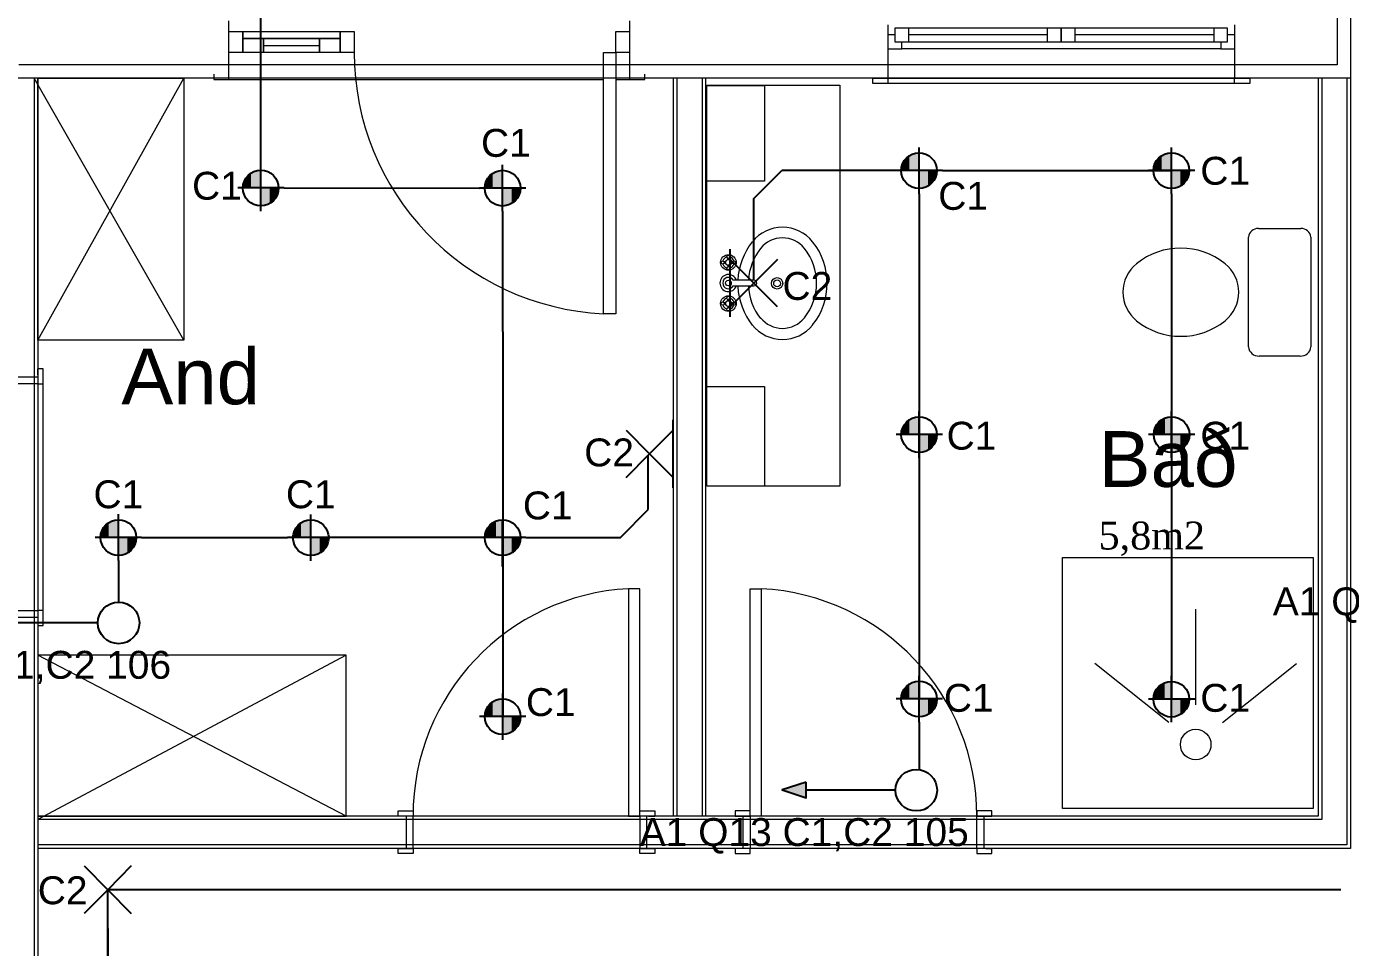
# Model space of a CAD drawing. Header units: millimetres. Extents: x 122681 to 489967, y 7796 to 82317.
# Drawn here: x 138420 to 143169, y 46676 to 49979 of the extents above; entities that cross this region are included whole.
import ezdxf

# ---------------------------------------------------------------- set-up
doc = ezdxf.new("R2010")
doc.units = ezdxf.units.MM
doc.layers.add('Grunnur', color=252, linetype='Continuous', lineweight=18)
for name, color, linetype in [('PDF2_Text', 7, 'Continuous'), ('PDF_R-SKYR-TEXTI', 7, 'Continuous'), ('PDF_R-TAKN-LAGSPENNA', 7, 'Continuous'), ('PDF_Text', 7, 'Continuous'), ('R-TAKN-LAGSPENNA', 7, 'Continuous')]:
    doc.layers.add(name, color=color, linetype=linetype)
doc.styles.add('PDF Arial', font='arial.ttf')
doc.styles.get("Standard").update_dxf_attribs({"font": 'arial.ttf'})
doc.styles.add('Standard 100', font='times.ttf', dxfattribs={"height": 100})

msp = doc.modelspace()

# ---------------------------------------------------------------- linework, layer by layer
at = {"color": 7, "linetype": 'Continuous', "lineweight": 25}
for p, q in [((141028.8, 49362.2), (141128.8, 49462.2)), ((141621.1, 49461.9), (141128.8, 49462.2)), ((141704.7, 49462.4), (142526.4, 49462.1)), ((139343.6, 49399.9), (140044.6, 49399.6)), ((141028.8, 49069.1), (141028.8, 49362.2)), ((141621.5, 49379), (141621.7, 48515.6)), ((142526.8, 49379.3), (142527, 48515.9)), ((140127.5, 49316.2), (140127.7, 48452.8)), ((141621.7, 48515.6), (141621.9, 47568.1)), ((142526.7, 48515.4), (142526.9, 47567.8)), ((140127.7, 48452.8), (140128, 47505.3)), ((140650, 48246.3), (140650, 48442.1)), ((140550, 48146.3), (140650, 48246.3)), ((138832.5, 48146.8), (139356.4, 48146.1)), ((140044.2, 48146.3), (139439.3, 48146.1)), ((140210.3, 48146.3), (140550, 48146.3)), ((138710.9, 46283.2), (138710.9, 46883.2)), ((138710.9, 46744.7), (138710.9, 45821.6))]:
    msp.add_line(p, q, dxfattribs=at)
for p, q in [((138675.4, 47840), (138352.6, 47840)), ((141536.5, 47240.3), (141213.8, 47240.3))]:
    msp.add_line(p, q)
at = {"color": 2, "true_color": 0xf1eb1f}
msp.add_line((143133.9, 46883.2), (138710.9, 46883.2), dxfattribs=at)
at = {"layer": 'Grunnur', "color": 252, "linetype": 'Continuous', "lineweight": 18}
for p, q in [((143120.7, 51341.3), (143120.7, 49841.3)), ((143168.7, 51293.3), (143168.7, 49793.3)), ((139145.2, 49960.8), (139145.2, 49999.3)), ((140583.2, 49960.8), (140583.2, 49999.3)), ((141509, 49984.3), (141509, 49948.3)), ((141584, 49973.3), (141534, 49973.3)), ((141534, 49973.3), (141534, 49923.3)), ((142081, 49973.3), (141584, 49973.3)), ((141584, 49923.3), (141584, 49973.3)), ((142131, 49973.3), (142081, 49973.3)), ((142081, 49973.3), (142081, 49923.3)), ((142181, 49973.3), (142131, 49973.3)), ((142131, 49973.3), (142131, 49923.3)), ((142131, 49923.3), (142131, 49973.3)), ((142181, 49923.3), (142181, 49973.3)), ((142678, 49973.3), (142181, 49973.3)), ((142728, 49973.3), (142678, 49973.3)), ((142678, 49973.3), (142678, 49923.3)), ((142728, 49923.3), (142728, 49973.3)), ((142753, 49984.3), (142753, 49948.3)), ((141534, 49948.3), (141509, 49948.3)), ((141509, 49948.3), (141509, 49898.3)), ((141534, 49923.3), (141584, 49923.3)), ((141559, 49898.3), (141559, 49923.3)), ((142081, 49948.3), (141584, 49948.3)), ((141584, 49923.3), (142081, 49923.3)), ((142081, 49923.3), (142131, 49923.3)), ((142131, 49923.3), (142181, 49923.3)), ((142678, 49948.3), (142181, 49948.3)), ((142181, 49923.3), (142678, 49923.3)), ((142678, 49923.3), (142728, 49923.3)), ((142703, 49923.3), (142703, 49898.3)), ((142753, 49948.3), (142728, 49948.3)), ((142753, 49948.3), (142753, 49898.3)), ((139145.2, 49859.3), (139145.2, 49885.8)), ((139270.3, 49910.8), (139470.3, 49910.8)), ((140583.2, 49859.3), (140583.2, 49885.8)), ((141509, 49898.3), (141534, 49898.3)), ((141509, 49898.3), (141509, 49844.3)), ((141534, 49898.3), (141559, 49898.3)), ((142131, 49898.3), (141559, 49898.3)), ((142703, 49898.3), (142131, 49898.3)), ((142703, 49898.3), (142728, 49898.3)), ((142728, 49898.3), (142753, 49898.3)), ((142753, 49898.3), (142753, 49844.3)), ((143120.7, 49841.3), (138392.1, 49841.3)), ((139145.2, 49821.3), (139145.2, 49859.3)), ((139145.2, 49808.3), (139145.2, 49823.8)), ((140583.2, 49821.3), (140583.2, 49859.3)), ((140583.2, 49808.3), (140583.2, 49823.8)), ((141509, 49844.3), (141509, 49806.3)), ((142753, 49844.3), (142753, 49806.3)), ((143168.7, 49793.3), (138344.1, 49793.3)), ((138447.1, 49793.3), (138447.1, 45104.1)), ((138983.9, 48853.6), (138447.1, 49793.3)), ((138460.1, 49793.3), (138460.1, 45104.1)), ((138460.1, 48853.6), (138983.9, 49793.3)), ((139091.3, 49808.3), (139091.3, 49789.3)), ((139091.3, 49789.3), (139145.3, 49789.3)), ((139145.3, 49789.3), (139145.3, 49808.3)), ((139145.3, 49789.3), (140489.1, 49789.3)), ((140533.1, 49789.3), (140583.1, 49789.3)), ((140583.1, 49808.3), (140583.1, 49789.3)), ((140583.1, 49789.3), (140637.1, 49789.3)), ((140637.1, 49789.3), (140637.1, 49808.3)), ((140739.7, 49793.3), (140739.7, 47147.7)), ((140752.7, 49793.3), (140752.7, 47147.7)), ((140842.7, 49793.3), (140842.7, 47147.7)), ((140855.7, 49793.3), (140855.7, 47147.7)), ((141455, 49774.3), (141455, 49793.3)), ((141455, 49774.3), (141455, 49793.3)), ((141455, 49793.3), (141509, 49793.3)), ((141509, 49793.3), (141455, 49793.3)), ((141455, 49793.3), (142807, 49793.3)), ((142807, 49774.3), (141455, 49774.3)), ((141509, 49774.3), (141455, 49774.3)), ((141509, 49808.8), (141509, 49793.3)), ((141509, 49793.3), (141509, 49774.3)), ((142753, 49808.8), (142753, 49793.3)), ((142753, 49793.3), (142807, 49793.3)), ((142753, 49774.3), (142753, 49793.3)), ((142753, 49793.3), (142807, 49793.3)), ((142807, 49774.3), (142753, 49774.3)), ((142807, 49793.3), (142807, 49774.3)), ((142807, 49793.3), (142807, 49774.3)), ((143052.7, 49793.3), (143052.7, 47147.7)), ((143065.7, 49793.3), (143065.7, 47134.7)), ((143155.7, 49793.3), (143155.7, 47044.7)), ((143168.7, 49793.3), (143168.7, 47031.7)), ((140860.5, 48330.1), (140860.5, 49768.1)), ((140860.5, 49768.1), (141337, 49768.1)), ((141337, 49768.1), (141337, 48330.1)), ((142838.6, 49254.3), (142990.8, 49254.3)), ((142803.3, 48829.6), (142803.3, 49223.5)), ((143026.1, 49223.5), (143026.1, 48829.6)), ((140927.6, 49135.1), (140922.1, 49135.1)), ((140927.6, 49130), (140922.1, 49130)), ((140934.8, 49142.3), (140934.8, 49147.8)), ((140934.8, 49122.8), (140934.8, 49117.3)), ((140939.9, 49142.4), (140939.9, 49147.8)), ((140939.9, 49122.8), (140939.9, 49117.3)), ((140947.1, 49135.1), (140952.6, 49135.1)), ((140947.2, 49130), (140952.6, 49130)), ((141028.8, 49069.1), (140954.9, 49069.1)), ((140954.9, 49048.8), (141028.8, 49048.8)), ((140927.6, 48987.8), (140922.1, 48987.8)), ((140927.6, 48982.7), (140922.1, 48982.7)), ((140934.8, 48995), (140934.8, 49000.5)), ((140934.8, 48975.5), (140934.8, 48970)), ((140939.9, 48995), (140939.9, 49000.5)), ((140939.9, 48975.5), (140939.9, 48970)), ((140947.1, 48987.8), (140952.6, 48987.8)), ((140947.2, 48982.7), (140952.6, 48982.7)), ((142988.7, 48797), (142840.6, 48797)), ((138479.1, 48751.6), (138460.1, 48751.6)), ((138460.1, 48751.6), (138460.1, 48697.6)), ((138460.1, 48729.6), (138460.1, 48751.6)), ((138479.1, 48697.6), (138479.1, 48751.6)), ((138460.1, 48697.6), (138479.1, 48697.6)), ((138479.1, 47883.1), (138479.1, 48697.6)), ((141337, 48330.1), (140860.5, 48330.1)), ((138460.1, 47884.6), (138460.1, 47830.6)), ((138479.1, 47884.6), (138460.1, 47884.6)), ((138479.1, 47830.6), (138479.1, 47884.6)), ((142613.5, 47546.4), (142613.5, 47888.9)), ((138460.1, 47852.6), (138460.1, 47830.6)), ((138460.1, 47830.6), (138479.1, 47830.6)), ((139566.2, 47147.7), (138460.1, 47724.7)), ((139566.2, 47724.7), (138460.1, 47134.7)), ((142517.6, 47483.4), (142251.6, 47694.4)), ((142709.5, 47483.4), (142975.5, 47694.4)), ((139752.2, 47146.7), (139752.2, 47165.7)), ((139752.2, 47165.7), (139806.2, 47165.7)), ((139806.2, 47165.7), (139806.2, 47146.7)), ((140619.2, 47165.7), (140673.2, 47165.7)), ((140619.2, 47146.7), (140619.2, 47165.7)), ((140673.2, 47165.7), (140673.2, 47146.7)), ((141015.4, 47165.7), (140961.4, 47165.7)), ((140961.4, 47165.7), (140961.4, 47146.7)), ((141015.4, 47146.7), (141015.4, 47165.7)), ((141882.4, 47165.7), (141828.4, 47165.7)), ((141828.4, 47165.7), (141828.4, 47146.7)), ((141882.4, 47146.7), (141882.4, 47165.7)), ((143052.7, 47147.7), (138460.1, 47147.7)), ((143065.7, 47134.7), (138460.1, 47134.7)), ((139806.2, 47146.7), (139752.2, 47146.7)), ((139774.2, 47146.7), (139752.2, 47146.7)), ((140673.2, 47146.7), (140619.2, 47146.7)), ((140651.2, 47146.7), (140673.2, 47146.7)), ((140961.4, 47146.7), (141015.4, 47146.7)), ((140983.4, 47146.7), (140961.4, 47146.7)), ((141828.4, 47146.7), (141882.4, 47146.7)), ((141860.4, 47146.7), (141882.4, 47146.7)), ((143168.7, 47145.5), (143168.7, 47031.7)), ((143155.7, 47044.7), (138460.1, 47044.7)), ((143168.7, 47031.7), (138460.1, 47031.7)), ((139752.2, 47012.7), (139752.2, 47031.7)), ((139752.2, 47031.7), (139806.2, 47031.7)), ((139774.2, 47031.7), (139752.2, 47031.7)), ((139806.2, 47031.7), (139806.2, 47012.7)), ((140619.2, 47031.7), (140673.2, 47031.7)), ((140619.2, 47012.7), (140619.2, 47031.7)), ((140651.2, 47031.7), (140673.2, 47031.7)), ((140673.2, 47031.7), (140673.2, 47012.7)), ((141015.4, 47031.7), (140961.4, 47031.7)), ((140961.4, 47031.7), (140961.4, 47012.7)), ((140983.4, 47031.7), (140961.4, 47031.7)), ((141015.4, 47012.7), (141015.4, 47031.7)), ((141882.4, 47031.7), (141828.4, 47031.7)), ((141828.4, 47031.7), (141828.4, 47012.7)), ((141860.4, 47031.7), (141882.4, 47031.7)), ((141882.4, 47012.7), (141882.4, 47031.7)), ((139806.2, 47012.7), (139752.2, 47012.7)), ((140673.2, 47012.7), (140619.2, 47012.7)), ((140961.4, 47012.7), (141015.4, 47012.7)), ((141828.4, 47012.7), (141882.4, 47012.7))]:
    msp.add_line(p, q, dxfattribs=at)
for points in [[(139145.3, 49960.8), (139195.3, 49960.8), (139195.3, 49885.8), (139145.3, 49885.8)], [(139195.3, 49960.8), (139545.3, 49960.8), (139545.3, 49935.8), (139195.3, 49935.8)], [(139195.3, 49935.8), (139270.3, 49935.8), (139270.3, 49885.8), (139195.3, 49885.8)], [(139270.3, 49935.8), (139470.3, 49935.8), (139470.3, 49885.8), (139270.3, 49885.8)], [(139470.3, 49935.8), (139545.3, 49935.8), (139545.3, 49885.8), (139470.3, 49885.8)], [(139545.3, 49960.8), (139595.3, 49960.8), (139595.3, 49885.8), (139545.3, 49885.8)], [(140583.1, 49885.8), (140533.1, 49885.8), (140533.1, 49960.8), (140583.1, 49960.8)], [(140533.1, 49885.8), (140533.1, 48948), (140489.1, 48948), (140489.1, 49885.8)], [(138460.1, 49793.3), (138983.9, 49793.3), (138983.9, 48853.6), (138460.1, 48853.6)], [(140860.5, 49424.1), (140860.5, 49766.9), (141066.9, 49766.9), (141066.9, 49424.1)], [(138460.1, 48722.6), (138460.1, 48697.6), (138345.1, 48697.6), (138345.1, 48722.6)], [(140860.5, 48330.1), (140860.5, 48688.1), (141066.9, 48688.1), (141066.9, 48330.1)], [(143035.1, 47175.1), (142135.1, 47175.1), (142135.1, 48075.1), (143035.1, 48075.1)], [(140619.2, 47146.7), (140619.2, 47962.7), (140579.2, 47962.7), (140579.2, 47146.7)], [(141015.4, 47146.7), (141015.4, 47962.7), (141055.4, 47962.7), (141055.4, 47146.7)], [(138345.1, 47859.6), (138345.1, 47884.6), (138460.1, 47884.6), (138460.1, 47859.6)], [(138460.1, 47147.7), (139566.2, 47147.7), (139566.2, 47724.7), (138460.1, 47724.7)], [(139781.2, 47031.7), (139806.2, 47031.7), (139806.2, 47146.7), (139781.2, 47146.7)], [(140644.2, 47146.7), (140619.2, 47146.7), (140619.2, 47031.7), (140644.2, 47031.7)], [(140990.4, 47146.7), (141015.4, 47146.7), (141015.4, 47031.7), (140990.4, 47031.7)], [(141853.4, 47031.7), (141828.4, 47031.7), (141828.4, 47146.7), (141853.4, 47146.7)]]:
    msp.add_lwpolyline(points, close=True, dxfattribs=at)
for centre, radius in [((140937.4, 49132.6), 27.9), ((140937.4, 49152.9), 5.68), ((140917.1, 49132.6), 5.68), ((140937.4, 49132.6), 10.2), ((140937.4, 49112.3), 5.68), ((140957.7, 49132.6), 5.68), ((140937.4, 49058.9), 10.2), ((141111.8, 49057.7), 20.5), ((141111.8, 49057.7), 12.1), ((140937.4, 48985.3), 27.9), ((140917.1, 48985.3), 5.68), ((140937.4, 48985.3), 10.2), ((140937.4, 49005.6), 5.68), ((140937.4, 48964.9), 5.68), ((140957.7, 48985.3), 5.68), ((142613.5, 47403.9), 54.8)]:
    msp.add_circle(centre, radius, dxfattribs=at)
for centre, radius, start, end in [((140533.1, 49885.8), 937.8, 180, 267.3137), ((141131.3, 49120.4), 138.5, 38.6599, 141.3403), ((142836.3, 49221.2), 33.1, 86.0549, 176.0549), ((142993, 49221.2), 33.1, 3.9453, 93.9453), ((141208.4, 49058.7), 237.3, 141.3403, 177.4992), ((141131.3, 49120.4), 100.6, 38.6599, 141.3403), ((141051.2, 49057.7), 240.3, 321.5914, 38.4086), ((141208.4, 49058.7), 199.3, 141.3403, 177.0229), ((141054.2, 49058.7), 199.3, 321.3403, 38.6599), ((142560, 48930.1), 254, 51.2035, 128.7966), ((140937.4, 49132.6), 20.3, 106.2342, 163.9047), ((140937.4, 49132.6), 20.3, 196.12, 254.0884), ((140937.4, 49132.6), 20.3, 15.2407, 74.2093), ((140937.4, 49132.6), 20.3, 286.4413, 344.0789), ((142483, 49026), 131, 128.7966, 231.2035), ((142637.1, 49026), 131, 308.7966, 51.2035), ((140937.4, 49058.9), 30.5, 19.6514, 340.3603), ((140937.4, 49058.9), 20.3, 30.3431, 329.7554), ((141028.8, 49058.9), 10.2, 270, 90), ((141208.4, 49056.6), 237.3, 182.5008, 218.6597), ((141208.4, 49056.6), 199.3, 182.2601, 218.6597), ((140937.4, 48985.3), 20.3, 106.4413, 164.0789), ((140937.4, 48985.3), 20.3, 195.2407, 254.2093), ((140937.4, 48985.3), 20.3, 16.12, 74.0884), ((140937.4, 48985.3), 20.3, 286.2342, 343.9047), ((141131.3, 48997), 100.6, 218.6599, 321.3403), ((142560, 49121.8), 254, 231.2035, 308.7966), ((141131.3, 48994.9), 138.5, 218.6597, 321.3401), ((142838.2, 48832), 35, 183.9453, 273.9453), ((142991.2, 48832), 35, 266.0549, 356.0549), ((140621.4, 47148.6), 815.2, 92.9668, 180.1334), ((141013.2, 47148.6), 815.2, 359.8666, 87.0332)]:
    msp.add_arc(centre, radius, start, end, dxfattribs=at)
at = {"layer": 'PDF2_Text', "color": 7, "linetype": 'Continuous', "lineweight": 25}
for p, q in [((139260.4, 49482.7), (139260.4, 50349.2)), ((138749.3, 48063.7), (138749.3, 47914.6)), ((141621.7, 47484.1), (141621.7, 47314.2))]:
    msp.add_line(p, q, dxfattribs=at)
at = {"layer": 'PDF_R-SKYR-TEXTI', "lineweight": 25}
for points in [[(141621.5, 49379), (141621.5, 49545.2)], [(142526.8, 49379.3), (142526.8, 49545.4)], [(139260.4, 49316.5), (139260.4, 49482.7)], [(140127.5, 49316.2), (140127.5, 49482.4)], [(141704.7, 49462.4), (141538.6, 49462.4)], [(142610, 49462.7), (142443.9, 49462.6)], [(139343.6, 49399.9), (139177.5, 49399.9)], [(140210.8, 49399.6), (140044.6, 49399.6)], [(141621.7, 48432.3), (141621.7, 48598.4)], [(142527, 48432.5), (142527, 48598.7)], [(141705, 48515.7), (141538.8, 48515.6)], [(142610.3, 48515.9), (142444.1, 48515.9)], [(138749.3, 48063.7), (138749.3, 48229.8)], [(139439.3, 48063), (139439.3, 48229.2)], [(140127.1, 48042), (140127.1, 48208.2)], [(138832.5, 48146.8), (138666.4, 48146.7)], [(139522.5, 48146.1), (139356.4, 48146.1)], [(140210.3, 48146.3), (140044.2, 48146.3)], [(141621.7, 47484.1), (141621.7, 47650.3)], [(142526.6, 47483.8), (142526.6, 47650)], [(140127.7, 47421.3), (140127.7, 47587.5)], [(141704.9, 47567.5), (141538.7, 47567.4)], [(142609.8, 47567.2), (142443.7, 47567.1)], [(140210.9, 47504.7), (140044.8, 47504.6)]]:
    msp.add_lwpolyline(points, dxfattribs=at)
for centre in [(141621.1, 49461.9), (142526.4, 49462.1), (139260, 49399.4), (140127.2, 49399.1), (141621.4, 48515.1), (142526.7, 48515.4), (138749.5, 48146.2), (139439.5, 48145.6), (140127.3, 48145.7), (141621.3, 47566.9), (142526.2, 47566.6), (140127.3, 47504.1)]:
    msp.add_circle(centre, 64, dxfattribs=at)
at = {"layer": 'PDF_R-SKYR-TEXTI', "transparency": 33554559}
for points in [[(141558.2, 49475.1), (141558.2, 49462.4), (141562.4, 49486.7)], [(141558.2, 49462.4), (141562.4, 49486.7), (141562.4, 49462.4)], [(141562.4, 49486.7), (141562.4, 49462.4), (141567.7, 49498.4)], [(141562.4, 49462.4), (141567.7, 49498.4), (141567.7, 49462.4)], [(141567.7, 49498.4), (141567.7, 49462.4), (141576.1, 49507.9)], [(141567.7, 49462.4), (141576.1, 49507.9), (141576.2, 49462.4)], [(141576.1, 49507.9), (141576.2, 49462.4), (141585.7, 49515.3)], [(141576.2, 49462.4), (141585.7, 49515.3), (141585.7, 49462.4)], [(141585.7, 49515.3), (141585.7, 49462.4), (141597.3, 49521.7)], [(141585.7, 49462.4), (141597.3, 49521.7), (141597.3, 49462.4)], [(141597.3, 49521.7), (141597.3, 49462.4), (141608.9, 49524.8)], [(141597.3, 49462.4), (141608.9, 49524.8), (141609, 49462.4)], [(141608.9, 49524.8), (141609, 49462.4), (141621.6, 49527)], [(141609, 49462.4), (141621.6, 49527), (141621.7, 49462.4)], [(142463.5, 49475.3), (142463.5, 49462.6), (142467.7, 49487)], [(142463.5, 49462.6), (142467.7, 49487), (142467.7, 49462.6)], [(142467.7, 49487), (142467.7, 49462.6), (142473, 49498.6)], [(142467.7, 49462.6), (142473, 49498.6), (142473, 49462.6)], [(142473, 49498.6), (142473, 49462.6), (142481.4, 49508.1)], [(142473, 49462.6), (142481.4, 49508.1), (142481.4, 49462.6)], [(142481.4, 49508.1), (142481.4, 49462.6), (142491, 49515.5)], [(142481.4, 49462.6), (142491, 49515.5), (142491, 49462.6)], [(142491, 49515.5), (142491, 49462.6), (142502.6, 49521.9)], [(142491, 49462.6), (142502.6, 49521.9), (142502.6, 49462.6)], [(142502.6, 49521.9), (142502.6, 49462.6), (142514.2, 49525.1)], [(142502.6, 49462.6), (142514.2, 49525.1), (142514.3, 49462.6)], [(142514.2, 49525.1), (142514.3, 49462.6), (142526.9, 49527.2)], [(142514.3, 49462.6), (142526.9, 49527.2), (142527, 49462.6)], [(139206.5, 49435.9), (139206.6, 49399.9), (139215, 49445.4)], [(139206.6, 49399.9), (139215, 49445.4), (139215, 49399.9)], [(139215, 49445.4), (139215, 49399.9), (139224.5, 49452.8)], [(139215, 49399.9), (139224.5, 49452.8), (139224.5, 49399.9)], [(139224.5, 49452.8), (139224.5, 49399.9), (139236.2, 49459.2)], [(139224.5, 49399.9), (139236.2, 49459.2), (139236.2, 49399.9)], [(139236.2, 49459.2), (139236.2, 49399.9), (139247.8, 49462.3)], [(139236.2, 49399.9), (139247.8, 49462.3), (139247.8, 49399.9)], [(139247.8, 49462.3), (139247.8, 49399.9), (139260.5, 49464.5)], [(139247.8, 49399.9), (139260.5, 49464.5), (139260.5, 49399.9)], [(140073.7, 49435.6), (140073.7, 49399.6), (140082.2, 49445.1)], [(140073.7, 49399.6), (140082.2, 49445.1), (140082.2, 49399.6)], [(140082.2, 49445.1), (140082.2, 49399.6), (140091.7, 49452.5)], [(140082.2, 49399.6), (140091.7, 49452.5), (140091.7, 49399.6)], [(140091.7, 49452.5), (140091.7, 49399.6), (140103.3, 49458.9)], [(140091.7, 49399.6), (140103.3, 49458.9), (140103.3, 49399.6)], [(140103.3, 49458.9), (140103.3, 49399.6), (140115, 49462)], [(140103.3, 49399.6), (140115, 49462), (140115, 49399.6)], [(140115, 49462), (140115, 49399.6), (140127.7, 49464.2)], [(140115, 49399.6), (140127.7, 49464.2), (140127.7, 49399.6)], [(141557.1, 49462.4), (141558.2, 49475.1), (141558.2, 49462.4)], [(141621.7, 49462.4), (141621.7, 49398.9), (141632.2, 49462.4)], [(141621.7, 49398.9), (141632.2, 49462.4), (141632.3, 49400)], [(141632.2, 49462.4), (141632.3, 49400), (141642.8, 49462.4)], [(141632.3, 49400), (141642.8, 49462.4), (141642.8, 49402.1)], [(141642.8, 49462.4), (141642.8, 49402.1), (141653.4, 49462.4)], [(141642.8, 49402.1), (141653.4, 49462.4), (141653.4, 49407.4)], [(141653.4, 49462.4), (141653.4, 49407.4), (141661.9, 49462.4)], [(141653.4, 49407.4), (141661.9, 49462.4), (141661.9, 49413.7)], [(141661.9, 49462.4), (141661.9, 49413.7), (141670.3, 49462.4)], [(141661.9, 49413.7), (141670.3, 49462.4), (141670.4, 49421.1)], [(141670.3, 49462.4), (141670.4, 49421.1), (141676.7, 49462.4)], [(141670.4, 49421.1), (141676.7, 49462.4), (141676.7, 49430.7)], [(141676.7, 49462.4), (141676.7, 49430.7), (141680.9, 49462.4)], [(141676.7, 49430.7), (141680.9, 49462.4), (141680.9, 49441.2)], [(141680.9, 49441.2), (141684.1, 49451.8), (141684.1, 49462.4)], [(141680.9, 49441.2), (141680.9, 49462.4), (141684.1, 49462.4)], [(141684.1, 49451.8), (141684.1, 49462.4), (141685.2, 49462.4)], [(142462.4, 49462.6), (142463.5, 49475.3), (142463.5, 49462.6)], [(142527, 49462.6), (142527, 49399.1), (142537.5, 49462.6)], [(142527, 49399.1), (142537.5, 49462.6), (142537.6, 49400.2)], [(142537.5, 49462.6), (142537.6, 49400.2), (142548.1, 49462.6)], [(142537.6, 49400.2), (142548.1, 49462.6), (142548.1, 49402.3)], [(142548.1, 49462.6), (142548.1, 49402.3), (142558.7, 49462.6)], [(142548.1, 49402.3), (142558.7, 49462.6), (142558.7, 49407.6)], [(142558.7, 49462.6), (142558.7, 49407.6), (142567.2, 49462.6)], [(142558.7, 49407.6), (142567.2, 49462.6), (142567.2, 49414)], [(142567.2, 49462.6), (142567.2, 49414), (142575.6, 49462.6)], [(142567.2, 49414), (142575.6, 49462.6), (142575.6, 49421.4)], [(142575.6, 49462.6), (142575.6, 49421.4), (142582, 49462.6)], [(142575.6, 49421.4), (142582, 49462.6), (142582, 49430.9)], [(142582, 49462.6), (142582, 49430.9), (142586.2, 49462.6)], [(142582, 49430.9), (142586.2, 49462.6), (142586.2, 49441.5)], [(142586.2, 49441.5), (142589.4, 49452.1), (142589.4, 49462.6)], [(142586.2, 49441.5), (142586.2, 49462.6), (142589.4, 49462.6)], [(142589.4, 49452.1), (142589.4, 49462.6), (142590.5, 49462.6)], [(139196, 49399.9), (139197, 49412.6), (139197, 49399.9)], [(139197, 49412.6), (139197, 49399.9), (139201.3, 49424.2)], [(139197, 49399.9), (139201.3, 49424.2), (139201.3, 49399.9)], [(139201.3, 49424.2), (139201.3, 49399.9), (139206.5, 49435.9)], [(139201.3, 49399.9), (139206.5, 49435.9), (139206.6, 49399.9)], [(139260.5, 49399.9), (139260.5, 49336.4), (139271.1, 49399.9)], [(139260.5, 49336.4), (139271.1, 49399.9), (139271.1, 49337.5)], [(139271.1, 49399.9), (139271.1, 49337.5), (139281.7, 49399.9)], [(139271.1, 49337.5), (139281.7, 49399.9), (139281.7, 49339.6)], [(139281.7, 49399.9), (139281.7, 49339.6), (139292.3, 49399.9)], [(139281.7, 49339.6), (139292.3, 49399.9), (139292.3, 49344.9)], [(139292.3, 49399.9), (139292.3, 49344.9), (139300.7, 49399.9)], [(139292.3, 49344.9), (139300.7, 49399.9), (139300.8, 49351.2)], [(139300.7, 49399.9), (139300.8, 49351.2), (139309.2, 49399.9)], [(139300.8, 49351.2), (139309.2, 49399.9), (139309.2, 49358.6)], [(139309.2, 49399.9), (139309.2, 49358.6), (139315.6, 49399.9)], [(139309.2, 49358.6), (139315.6, 49399.9), (139315.6, 49368.2)], [(139315.6, 49399.9), (139315.6, 49368.2), (139319.8, 49399.9)], [(139315.6, 49368.2), (139319.8, 49399.9), (139319.8, 49378.7)], [(139319.8, 49378.7), (139323, 49389.3), (139323, 49399.9)], [(139319.8, 49378.7), (139319.8, 49399.9), (139323, 49399.9)], [(139323, 49389.3), (139323, 49399.9), (139324, 49399.9)], [(140063.1, 49399.6), (140064.2, 49412.3), (140064.2, 49399.6)], [(140064.2, 49412.3), (140064.2, 49399.6), (140068.4, 49423.9)], [(140064.2, 49399.6), (140068.4, 49423.9), (140068.4, 49399.6)], [(140068.4, 49423.9), (140068.4, 49399.6), (140073.7, 49435.6)], [(140068.4, 49399.6), (140073.7, 49435.6), (140073.7, 49399.6)], [(140127.7, 49399.6), (140127.7, 49336.1), (140138.3, 49399.6)], [(140127.7, 49336.1), (140138.3, 49399.6), (140138.3, 49337.2)], [(140138.3, 49399.6), (140138.3, 49337.2), (140148.8, 49399.6)], [(140138.3, 49337.2), (140148.8, 49399.6), (140148.9, 49339.3)], [(140148.8, 49399.6), (140148.9, 49339.3), (140159.4, 49399.6)], [(140148.9, 49339.3), (140159.4, 49399.6), (140159.4, 49344.6)], [(140159.4, 49399.6), (140159.4, 49344.6), (140167.9, 49399.6)], [(140159.4, 49344.6), (140167.9, 49399.6), (140167.9, 49350.9)], [(140167.9, 49399.6), (140167.9, 49350.9), (140176.4, 49399.6)], [(140167.9, 49350.9), (140176.4, 49399.6), (140176.4, 49358.3)], [(140176.4, 49399.6), (140176.4, 49358.3), (140182.7, 49399.6)], [(140176.4, 49358.3), (140182.7, 49399.6), (140182.7, 49367.9)], [(140182.7, 49399.6), (140182.7, 49367.9), (140186.9, 49399.6)], [(140182.7, 49367.9), (140186.9, 49399.6), (140187, 49378.4)], [(140187, 49378.4), (140186.9, 49399.6), (140190.1, 49399.6)], [(140187, 49378.4), (140190.1, 49389), (140190.1, 49399.6)], [(140190.1, 49389), (140190.1, 49399.6), (140191.2, 49399.6)], [(141558.4, 48528.3), (141558.4, 48515.6), (141562.6, 48540)], [(141558.4, 48515.6), (141562.6, 48540), (141562.6, 48515.6)], [(141562.6, 48540), (141562.6, 48515.6), (141567.9, 48551.6)], [(141562.6, 48515.6), (141567.9, 48551.6), (141567.9, 48515.6)], [(141567.9, 48551.6), (141567.9, 48515.6), (141576.4, 48561.1)], [(141567.9, 48515.6), (141576.4, 48561.1), (141576.4, 48515.6)], [(141576.4, 48561.1), (141576.4, 48515.6), (141585.9, 48568.6)], [(141576.4, 48515.6), (141585.9, 48568.6), (141585.9, 48515.6)], [(141585.9, 48568.6), (141585.9, 48515.6), (141597.5, 48574.9)], [(141585.9, 48515.6), (141597.5, 48574.9), (141597.5, 48515.6)], [(141597.5, 48574.9), (141597.5, 48515.6), (141609.2, 48578.1)], [(141597.5, 48515.6), (141609.2, 48578.1), (141609.2, 48515.6)], [(141609.2, 48578.1), (141609.2, 48515.6), (141621.9, 48580.2)], [(141609.2, 48515.6), (141621.9, 48580.2), (141621.9, 48515.6)], [(142463.7, 48528.6), (142463.7, 48515.9), (142467.9, 48540.2)], [(142463.7, 48515.9), (142467.9, 48540.2), (142467.9, 48515.9)], [(142467.9, 48540.2), (142467.9, 48515.9), (142473.2, 48551.9)], [(142467.9, 48515.9), (142473.2, 48551.9), (142473.2, 48515.9)], [(142473.2, 48551.9), (142473.2, 48515.9), (142481.7, 48561.4)], [(142473.2, 48515.9), (142481.7, 48561.4), (142481.7, 48515.9)], [(142481.7, 48561.4), (142481.7, 48515.9), (142491.2, 48568.8)], [(142481.7, 48515.9), (142491.2, 48568.8), (142491.2, 48515.9)], [(142491.2, 48568.8), (142491.2, 48515.9), (142502.8, 48575.1)], [(142491.2, 48515.9), (142502.8, 48575.1), (142502.8, 48515.9)], [(142502.8, 48575.1), (142502.8, 48515.9), (142514.5, 48578.3)], [(142502.8, 48515.9), (142514.5, 48578.3), (142514.5, 48515.9)], [(142514.5, 48578.3), (142514.5, 48515.9), (142527.2, 48580.4)], [(142514.5, 48515.9), (142527.2, 48580.4), (142527.2, 48515.9)], [(141557.3, 48515.6), (141558.4, 48528.3), (141558.4, 48515.6)], [(141621.9, 48515.6), (141621.9, 48452.1), (141632.5, 48515.6)], [(141621.9, 48452.1), (141632.5, 48515.6), (141632.5, 48453.2)], [(141632.5, 48515.6), (141632.5, 48453.2), (141643.1, 48515.7)], [(141632.5, 48453.2), (141643.1, 48515.7), (141643.1, 48455.3)], [(141643.1, 48515.7), (141643.1, 48455.3), (141653.6, 48515.7)], [(141643.1, 48455.3), (141653.6, 48515.7), (141653.7, 48460.6)], [(141653.6, 48515.7), (141653.7, 48460.6), (141662.1, 48515.7)], [(141653.7, 48460.6), (141662.1, 48515.7), (141662.1, 48467)], [(141662.1, 48515.7), (141662.1, 48467), (141670.6, 48515.7)], [(141662.1, 48467), (141670.6, 48515.7), (141670.6, 48474.4)], [(141670.6, 48515.7), (141670.6, 48474.4), (141676.9, 48515.7)], [(141670.6, 48474.4), (141676.9, 48515.7), (141676.9, 48483.9)], [(141676.9, 48515.7), (141676.9, 48483.9), (141681.2, 48515.7)], [(141676.9, 48483.9), (141681.2, 48515.7), (141681.2, 48494.5)], [(141681.2, 48494.5), (141684.3, 48505.1), (141684.3, 48515.7)], [(141681.2, 48494.5), (141681.2, 48515.7), (141684.3, 48515.7)], [(141684.3, 48505.1), (141684.3, 48515.7), (141685.4, 48515.7)], [(142462.6, 48515.9), (142463.7, 48528.6), (142463.7, 48515.9)], [(142527.2, 48515.9), (142527.2, 48452.4), (142537.8, 48515.9)], [(142527.2, 48452.4), (142537.8, 48515.9), (142537.8, 48453.4)], [(142537.8, 48515.9), (142537.8, 48453.4), (142548.4, 48515.9)], [(142537.8, 48453.4), (142548.4, 48515.9), (142548.4, 48455.6)], [(142548.4, 48515.9), (142548.4, 48455.6), (142558.9, 48515.9)], [(142548.4, 48455.6), (142558.9, 48515.9), (142558.9, 48460.9)], [(142558.9, 48515.9), (142558.9, 48460.9), (142567.4, 48515.9)], [(142558.9, 48460.9), (142567.4, 48515.9), (142567.4, 48467.2)], [(142567.4, 48515.9), (142567.4, 48467.2), (142575.9, 48515.9)], [(142567.4, 48467.2), (142575.9, 48515.9), (142575.9, 48474.6)], [(142575.9, 48515.9), (142575.9, 48474.6), (142582.2, 48515.9)], [(142575.9, 48474.6), (142582.2, 48515.9), (142582.2, 48484.2)], [(142582.2, 48515.9), (142582.2, 48484.2), (142586.5, 48515.9)], [(142582.2, 48484.2), (142586.5, 48515.9), (142586.5, 48494.7)], [(142586.5, 48494.7), (142589.6, 48505.3), (142589.6, 48515.9)], [(142586.5, 48494.7), (142586.5, 48515.9), (142589.6, 48515.9)], [(142589.6, 48505.3), (142589.6, 48515.9), (142590.7, 48515.9)], [(138714, 48199.6), (138714, 48146.7), (138725.6, 48206)], [(138714, 48146.7), (138725.6, 48206), (138725.7, 48146.7)], [(138725.6, 48206), (138725.7, 48146.7), (138737.3, 48209.2)], [(138725.7, 48146.7), (138737.3, 48209.2), (138737.3, 48146.7)], [(138737.3, 48209.2), (138737.3, 48146.7), (138750, 48211.3)], [(138737.3, 48146.7), (138750, 48211.3), (138750, 48146.7)], [(139404, 48199), (139404, 48146.1), (139415.6, 48205.4)], [(139404, 48146.1), (139415.6, 48205.4), (139415.7, 48146.1)], [(139415.6, 48205.4), (139415.7, 48146.1), (139427.3, 48208.5)], [(139415.7, 48146.1), (139427.3, 48208.5), (139427.3, 48146.1)], [(139427.3, 48208.5), (139427.3, 48146.1), (139440, 48210.7)], [(139427.3, 48146.1), (139440, 48210.7), (139440, 48146.1)], [(140091.8, 48199.2), (140091.8, 48146.3), (140103.4, 48205.5)], [(140091.8, 48146.3), (140103.4, 48205.5), (140103.4, 48146.3)], [(140103.4, 48205.5), (140103.4, 48146.3), (140115.1, 48208.7)], [(140103.4, 48146.3), (140115.1, 48208.7), (140115.1, 48146.3)], [(140115.1, 48208.7), (140115.1, 48146.3), (140127.8, 48210.8)], [(140115.1, 48146.3), (140127.8, 48210.8), (140127.8, 48146.3)], [(138685.4, 48146.7), (138686.5, 48159.4), (138686.5, 48146.7)], [(138686.5, 48159.4), (138686.5, 48146.7), (138690.7, 48171.1)], [(138686.5, 48146.7), (138690.7, 48171.1), (138690.7, 48146.7)], [(138690.7, 48171.1), (138690.7, 48146.7), (138696, 48182.7)], [(138690.7, 48146.7), (138696, 48182.7), (138696, 48146.7)], [(138696, 48182.7), (138696, 48146.7), (138704.5, 48192.2)], [(138696, 48146.7), (138704.5, 48192.2), (138704.5, 48146.7)], [(138704.5, 48192.2), (138704.5, 48146.7), (138714, 48199.6)], [(138704.5, 48146.7), (138714, 48199.6), (138714, 48146.7)], [(139375.4, 48146.1), (139376.5, 48158.8), (139376.5, 48146.1)], [(139376.5, 48158.8), (139376.5, 48146.1), (139380.7, 48170.4)], [(139376.5, 48146.1), (139380.7, 48170.4), (139380.7, 48146.1)], [(139380.7, 48170.4), (139380.7, 48146.1), (139386, 48182.1)], [(139380.7, 48146.1), (139386, 48182.1), (139386, 48146.1)], [(139386, 48182.1), (139386, 48146.1), (139394.5, 48191.6)], [(139386, 48146.1), (139394.5, 48191.6), (139394.5, 48146.1)], [(139394.5, 48191.6), (139394.5, 48146.1), (139404, 48199)], [(139394.5, 48146.1), (139404, 48199), (139404, 48146.1)], [(140063.2, 48146.3), (140064.3, 48159), (140064.3, 48146.3)], [(140064.3, 48159), (140064.3, 48146.3), (140068.5, 48170.6)], [(140064.3, 48146.3), (140068.5, 48170.6), (140068.5, 48146.3)], [(140068.5, 48170.6), (140068.5, 48146.3), (140073.8, 48182.2)], [(140068.5, 48146.3), (140073.8, 48182.2), (140073.8, 48146.3)], [(140073.8, 48182.2), (140073.8, 48146.3), (140082.3, 48191.8)], [(140073.8, 48146.3), (140082.3, 48191.8), (140082.3, 48146.3)], [(140082.3, 48191.8), (140082.3, 48146.3), (140091.8, 48199.2)], [(140082.3, 48146.3), (140091.8, 48199.2), (140091.8, 48146.3)], [(138750, 48146.7), (138750, 48083.2), (138760.6, 48146.7)], [(138750, 48083.2), (138760.6, 48146.7), (138760.6, 48084.3)], [(138760.6, 48146.7), (138760.6, 48084.3), (138771.2, 48146.7)], [(138760.6, 48084.3), (138771.2, 48146.7), (138771.2, 48086.4)], [(138771.2, 48146.7), (138771.2, 48086.4), (138781.7, 48146.8)], [(138771.2, 48086.4), (138781.7, 48146.8), (138781.8, 48091.7)], [(138781.7, 48146.8), (138781.8, 48091.7), (138790.2, 48146.8)], [(138781.8, 48091.7), (138790.2, 48146.8), (138790.2, 48098.1)], [(138790.2, 48146.8), (138790.2, 48098.1), (138798.7, 48146.8)], [(138790.2, 48098.1), (138798.7, 48146.8), (138798.7, 48105.5)], [(138798.7, 48146.8), (138798.7, 48105.5), (138805, 48146.8)], [(138798.7, 48105.5), (138805, 48146.8), (138805, 48115)], [(138805, 48146.8), (138805, 48115), (138809.3, 48146.8)], [(138805, 48115), (138809.3, 48146.8), (138809.3, 48125.6)], [(138809.3, 48125.6), (138812.4, 48136.2), (138812.4, 48146.8)], [(138809.3, 48125.6), (138809.3, 48146.8), (138812.4, 48146.8)], [(138812.4, 48136.2), (138812.4, 48146.8), (138813.5, 48146.8)], [(139440, 48146.1), (139440, 48082.6), (139450.6, 48146.1)], [(139440, 48082.6), (139450.6, 48146.1), (139450.6, 48083.7)], [(139450.6, 48146.1), (139450.6, 48083.7), (139461.2, 48146.1)], [(139450.6, 48083.7), (139461.2, 48146.1), (139461.2, 48085.8)], [(139461.2, 48146.1), (139461.2, 48085.8), (139471.7, 48146.1)], [(139461.2, 48085.8), (139471.7, 48146.1), (139471.8, 48091.1)], [(139471.7, 48146.1), (139471.8, 48091.1), (139480.2, 48146.1)], [(139471.8, 48091.1), (139480.2, 48146.1), (139480.2, 48097.4)], [(139480.2, 48146.1), (139480.2, 48097.4), (139488.7, 48146.1)], [(139480.2, 48097.4), (139488.7, 48146.1), (139488.7, 48104.8)], [(139488.7, 48146.1), (139488.7, 48104.8), (139495, 48146.1)], [(139488.7, 48104.8), (139495, 48146.1), (139495, 48114.4)], [(139495, 48146.1), (139495, 48114.4), (139499.3, 48146.1)], [(139495, 48114.4), (139499.3, 48146.1), (139499.3, 48124.9)], [(139499.3, 48124.9), (139502.4, 48135.5), (139502.4, 48146.1)], [(139499.3, 48124.9), (139499.3, 48146.1), (139502.4, 48146.1)], [(139502.4, 48135.5), (139502.4, 48146.1), (139503.5, 48146.1)], [(140127.8, 48146.3), (140127.8, 48082.8), (140138.4, 48146.3)], [(140127.8, 48082.8), (140138.4, 48146.3), (140138.4, 48083.8)], [(140138.4, 48146.3), (140138.4, 48083.8), (140149, 48146.3)], [(140138.4, 48083.8), (140149, 48146.3), (140149, 48086)], [(140149, 48146.3), (140149, 48086), (140159.5, 48146.3)], [(140149, 48086), (140159.5, 48146.3), (140159.6, 48091.3)], [(140159.5, 48146.3), (140159.6, 48091.3), (140168, 48146.3)], [(140159.6, 48091.3), (140168, 48146.3), (140168, 48097.6)], [(140168, 48146.3), (140168, 48097.6), (140176.5, 48146.3)], [(140168, 48097.6), (140176.5, 48146.3), (140176.5, 48105)], [(140176.5, 48146.3), (140176.5, 48105), (140182.8, 48146.3)], [(140176.5, 48105), (140182.8, 48146.3), (140182.8, 48114.5)], [(140182.8, 48146.3), (140182.8, 48114.5), (140187.1, 48146.3)], [(140182.8, 48114.5), (140187.1, 48146.3), (140187.1, 48125.1)], [(140187.1, 48125.1), (140190.2, 48135.7), (140190.2, 48146.3)], [(140187.1, 48125.1), (140187.1, 48146.3), (140190.2, 48146.3)], [(140190.2, 48135.7), (140190.2, 48146.3), (140191.3, 48146.3)], [(141558.3, 47580.1), (141558.3, 47567.4), (141562.6, 47591.8)], [(141558.3, 47567.4), (141562.6, 47591.8), (141562.6, 47567.4)], [(141562.6, 47591.8), (141562.6, 47567.4), (141567.8, 47603.4)], [(141562.6, 47567.4), (141567.8, 47603.4), (141567.9, 47567.4)], [(141567.8, 47603.4), (141567.9, 47567.4), (141576.3, 47612.9)], [(141567.9, 47567.4), (141576.3, 47612.9), (141576.3, 47567.4)], [(141576.3, 47612.9), (141576.3, 47567.4), (141585.8, 47620.4)], [(141576.3, 47567.4), (141585.8, 47620.4), (141585.8, 47567.4)], [(141585.8, 47620.4), (141585.8, 47567.4), (141597.5, 47626.7)], [(141585.8, 47567.4), (141597.5, 47626.7), (141597.5, 47567.4)], [(141597.5, 47626.7), (141597.5, 47567.4), (141609.1, 47629.9)], [(141597.5, 47567.4), (141609.1, 47629.9), (141609.1, 47567.5)], [(141609.1, 47629.9), (141609.1, 47567.5), (141621.8, 47632)], [(141609.1, 47567.5), (141621.8, 47632), (141621.8, 47567.5)], [(142463.3, 47579.8), (142463.3, 47567.1), (142467.5, 47591.5)], [(142463.3, 47567.1), (142467.5, 47591.5), (142467.5, 47567.1)], [(142467.5, 47591.5), (142467.5, 47567.1), (142472.8, 47603.1)], [(142467.5, 47567.1), (142472.8, 47603.1), (142472.8, 47567.2)], [(142472.8, 47603.1), (142472.8, 47567.2), (142481.2, 47612.7)], [(142472.8, 47567.2), (142481.2, 47612.7), (142481.3, 47567.2)], [(142481.2, 47612.7), (142481.3, 47567.2), (142490.8, 47620.1)], [(142481.3, 47567.2), (142490.8, 47620.1), (142490.8, 47567.2)], [(142490.8, 47620.1), (142490.8, 47567.2), (142502.4, 47626.4)], [(142490.8, 47567.2), (142502.4, 47626.4), (142502.4, 47567.2)], [(142502.4, 47626.4), (142502.4, 47567.2), (142514, 47629.6)], [(142502.4, 47567.2), (142514, 47629.6), (142514.1, 47567.2)], [(142514, 47629.6), (142514.1, 47567.2), (142526.7, 47631.7)], [(142514.1, 47567.2), (142526.7, 47631.7), (142526.8, 47567.2)], [(140068.6, 47529), (140068.6, 47504.6), (140073.9, 47540.6)], [(140068.6, 47504.6), (140073.9, 47540.6), (140073.9, 47504.6)], [(140073.9, 47540.6), (140073.9, 47504.6), (140082.3, 47550.2)], [(140073.9, 47504.6), (140082.3, 47550.2), (140082.3, 47504.6)], [(140082.3, 47550.2), (140082.3, 47504.6), (140091.9, 47557.6)], [(140082.3, 47504.6), (140091.9, 47557.6), (140091.9, 47504.6)], [(140091.9, 47557.6), (140091.9, 47504.6), (140103.5, 47563.9)], [(140091.9, 47504.6), (140103.5, 47563.9), (140103.5, 47504.7)], [(140103.5, 47563.9), (140103.5, 47504.7), (140115.1, 47567.1)], [(140103.5, 47504.7), (140115.1, 47567.1), (140115.1, 47504.7)], [(140115.1, 47567.1), (140115.1, 47504.7), (140127.8, 47569.2)], [(140115.1, 47504.7), (140127.8, 47569.2), (140127.8, 47504.7)], [(141557.3, 47567.4), (141558.3, 47580.1), (141558.3, 47567.4)], [(141621.8, 47567.5), (141621.8, 47504), (141632.4, 47567.5)], [(141621.8, 47504), (141632.4, 47567.5), (141632.4, 47505)], [(141632.4, 47567.5), (141632.4, 47505), (141643, 47567.5)], [(141632.4, 47505), (141643, 47567.5), (141643, 47507.1)], [(141643, 47567.5), (141643, 47507.1), (141653.6, 47567.5)], [(141643, 47507.1), (141653.6, 47567.5), (141653.6, 47512.4)], [(141653.6, 47567.5), (141653.6, 47512.4), (141662, 47567.5)], [(141653.6, 47512.4), (141662, 47567.5), (141662.1, 47518.8)], [(141662, 47567.5), (141662.1, 47518.8), (141670.5, 47567.5)], [(141662.1, 47518.8), (141670.5, 47567.5), (141670.5, 47526.2)], [(141670.5, 47567.5), (141670.5, 47526.2), (141676.9, 47567.5)], [(141670.5, 47526.2), (141676.9, 47567.5), (141676.9, 47535.7)], [(141676.9, 47567.5), (141676.9, 47535.7), (141681.1, 47567.5)], [(141676.9, 47535.7), (141681.1, 47567.5), (141681.1, 47546.3)], [(141681.1, 47546.3), (141684.3, 47556.9), (141684.3, 47567.5)], [(141681.1, 47546.3), (141681.1, 47567.5), (141684.3, 47567.5)], [(141684.3, 47556.9), (141684.3, 47567.5), (141685.3, 47567.5)], [(142462.2, 47567.1), (142463.3, 47579.8), (142463.3, 47567.1)], [(142526.8, 47567.2), (142526.8, 47503.7), (142537.3, 47567.2)], [(142526.8, 47503.7), (142537.3, 47567.2), (142537.4, 47504.7)], [(142537.3, 47567.2), (142537.4, 47504.7), (142547.9, 47567.2)], [(142537.4, 47504.7), (142547.9, 47567.2), (142547.9, 47506.8)], [(142547.9, 47567.2), (142547.9, 47506.8), (142558.5, 47567.2)], [(142547.9, 47506.8), (142558.5, 47567.2), (142558.5, 47512.1)], [(142558.5, 47567.2), (142558.5, 47512.1), (142567, 47567.2)], [(142558.5, 47512.1), (142567, 47567.2), (142567, 47518.5)], [(142567, 47567.2), (142567, 47518.5), (142575.4, 47567.2)], [(142567, 47518.5), (142575.4, 47567.2), (142575.5, 47525.9)], [(142575.4, 47567.2), (142575.5, 47525.9), (142581.8, 47567.2)], [(142575.5, 47525.9), (142581.8, 47567.2), (142581.8, 47535.4)], [(142581.8, 47567.2), (142581.8, 47535.4), (142586, 47567.2)], [(142581.8, 47535.4), (142586, 47567.2), (142586, 47546)], [(142586, 47546), (142589.2, 47556.6), (142589.2, 47567.2)], [(142586, 47546), (142586, 47567.2), (142589.2, 47567.2)], [(142589.2, 47556.6), (142589.2, 47567.2), (142590.3, 47567.2)], [(140063.3, 47504.6), (140064.3, 47517.3), (140064.3, 47504.6)], [(140064.3, 47517.3), (140064.3, 47504.6), (140068.6, 47529)], [(140064.3, 47504.6), (140068.6, 47529), (140068.6, 47504.6)], [(140127.8, 47504.7), (140127.9, 47441.2), (140138.4, 47504.7)], [(140127.9, 47441.2), (140138.4, 47504.7), (140138.4, 47442.2)], [(140138.4, 47504.7), (140138.4, 47442.2), (140149, 47504.7)], [(140138.4, 47442.2), (140149, 47504.7), (140149, 47444.3)], [(140149, 47504.7), (140149, 47444.3), (140159.6, 47504.7)], [(140149, 47444.3), (140159.6, 47504.7), (140159.6, 47449.6)], [(140159.6, 47504.7), (140159.6, 47449.6), (140168.1, 47504.7)], [(140159.6, 47449.6), (140168.1, 47504.7), (140168.1, 47456)], [(140168.1, 47504.7), (140168.1, 47456), (140176.5, 47504.7)], [(140168.1, 47456), (140176.5, 47504.7), (140176.5, 47463.4)], [(140176.5, 47504.7), (140176.5, 47463.4), (140182.9, 47504.7)], [(140176.5, 47463.4), (140182.9, 47504.7), (140182.9, 47472.9)], [(140182.9, 47504.7), (140182.9, 47472.9), (140187.1, 47504.7)], [(140182.9, 47472.9), (140187.1, 47504.7), (140187.1, 47483.5)], [(140187.1, 47483.5), (140190.3, 47494.1), (140190.3, 47504.7)], [(140187.1, 47483.5), (140187.1, 47504.7), (140190.3, 47504.7)], [(140190.3, 47494.1), (140190.3, 47504.7), (140191.3, 47504.7)]]:
    msp.add_solid(points, dxfattribs=at)
at = {"layer": 'PDF_R-TAKN-LAGSPENNA', "lineweight": 25}
msp.add_lwpolyline([(141215.7, 47269.1), (141130, 47241.6), (141215.7, 47213)], close=True, dxfattribs=at)
at = {"layer": 'PDF_R-TAKN-LAGSPENNA', "lineweight": 0}
msp.add_lwpolyline([(141215.7, 47269.1), (141215.7, 47213), (141215.7, 47269.1)], close=True, dxfattribs=at)
at = {"layer": 'PDF_R-TAKN-LAGSPENNA', "lineweight": 25}
for points in [[(138795.5, 46968.9), (138710.9, 46883.2), (138626.2, 46798.5)], [(138626.2, 46968.9), (138710.9, 46883.2), (138795.5, 46798.5)]]:
    msp.add_lwpolyline(points, dxfattribs=at)
for centre in [(138750, 47840), (141611.1, 47240.3)]:
    msp.add_circle(centre, 74.6, dxfattribs=at)
at = {"layer": 'PDF_R-TAKN-LAGSPENNA', "transparency": 33554559}
msp.add_solid([(141130, 47241.6), (141215.7, 47269.1), (141215.7, 47213)], dxfattribs=at)
at = {"layer": 'R-TAKN-LAGSPENNA', "color": 7, "linetype": 'Continuous', "lineweight": 25}
for p, q in [((140944, 48937.1), (140944, 49180.7)), ((141028.8, 49058.9), (140944, 49143.8)), ((141113.7, 49143.8), (141028.8, 49058.9)), ((141028.8, 49058.9), (140944, 48974.1)), ((141113.7, 48974.1), (141028.8, 49058.9)), ((140739.7, 48325.1), (140739.7, 48568.8)), ((140570, 48531.8), (140654.8, 48446.9)), ((140654.8, 48446.9), (140739.7, 48531.8)), ((140570, 48362.1), (140654.8, 48446.9)), ((140654.8, 48446.9), (140739.7, 48362.1))]:
    msp.add_line(p, q, dxfattribs=at)

# ---------------------------------------------------------------- texts
at = {"layer": 'Grunnur', "color": 252, "linetype": 'Continuous', "lineweight": 18}
for s, p in [('And', (138759.9, 48624.1)), ('Bað', (142265.1, 48327.9))]:
    msp.add_text(s, height=200, dxfattribs=at).set_placement(p)
at = {"layer": 'PDF_Text', "attachment_point": 7, "style": 'PDF Arial'}
for s, insert, char_height in [('C1', (140050, 49510), 100), ('C1', (142630, 49410), 100), ('C1', (139013.4, 49356.3), 100), ('C1', (141690, 49320), 100), ('C2', (141131.3, 48997), 100), ('C1', (141720, 48460), 100), ('C1', (142630, 48460), 100), ('C2', (140420, 48400), 100), ('C1', (138660, 48250), 100), ('C1', (139350, 48250), 100), ('C1', (140200, 48210), 100), ('A1 Q12 C1,C2,C3,C4 104', (142890, 47840), 99.996), ('C1', (140210.9, 47504.7), 100), ('C1', (141710, 47520), 100), ('C1', (142630, 47520), 100), ('C2', (138460.1, 46830), 100)]:
    msp.add_mtext(s, dxfattribs=dict(at, insert=insert, char_height=char_height))
at = {"layer": 'PDF_Text', "char_height": 99.996, "width": 1174.031, "attachment_point": 7, "style": 'PDF Arial'}
for s, insert in [('A1 Q13 C1,C2 106', (137758.1, 47612.4)), ('A1 Q13 C1,C2 105', (140619.2, 47012.7))]:
    msp.add_mtext(s, dxfattribs=dict(at, insert=insert))
at = {"layer": 'R-TAKN-LAGSPENNA', "linetype": 'Continuous', "lineweight": 25, "insert": (142265.1, 48203.4), "char_height": 100, "attachment_point": 1, "style": 'Standard 100'}
msp.add_mtext_dynamic_manual_height_columns('5,8m2', width=506.548, gutter_width=12.5, heights=[0], dxfattribs=at)

doc.saveas('drawing.dxf')
